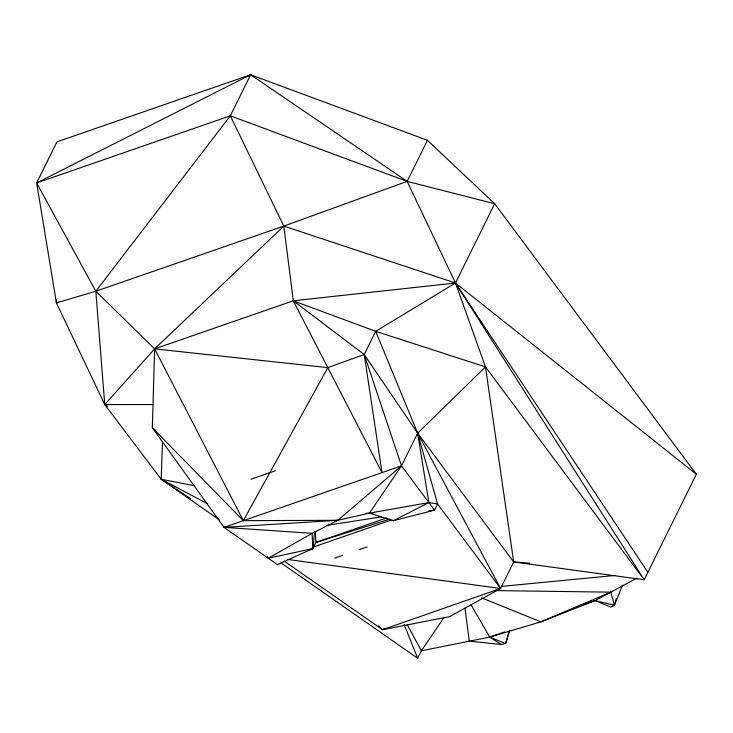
<?xml version="1.0" encoding="UTF-8"?>
<svg xmlns="http://www.w3.org/2000/svg" width="733" height="733" viewBox="0 0 733 733"><rect width="100%" height="100%" fill="white"/><g stroke="black" fill="none" stroke-linecap="round" stroke-linejoin="round"><path stroke-width="1.1" d="M56.423 299.495L56.414 302.921L104.746 404.561L161.196 479.254L219.231 519.761M162.497 441.898L161.196 479.254L190.736 498.733M314.695 531.682L312.826 548.623L277.395 564.63L224.014 527.366L152.336 427.733L154.626 348.862L283.808 226.094L407.145 181.381L494.665 203.737L696.35 474.242L644.197 579.766L513.677 561.964L417.654 433.176L364.219 354.525L293.31 300.796L283.808 226.094L230.327 115.823L250.631 74.729L427.449 140.296L494.665 203.737L455.477 283.011L375.681 331.334L364.219 354.525L382.012 472.611L293.31 300.796L154.626 348.862L104.746 404.561L107.449 406.659M578.896 606.191L595.013 600.611L610.955 607.071L614.419 605.22L616.251 598.623M509.353 630.444L505.669 643.565L501.17 644.463L469.303 641.192L465.006 608.298M509.701 630.563L505.669 643.565L489.726 637.096L421.365 650.794L417.673 658.271L281.005 562.88M471.099 604.826L489.726 637.096L540.881 621.868L595.013 600.611L614.419 605.22L622.528 585.117M696.35 474.242L455.477 283.011L283.808 226.094L95.821 291.239L56.414 302.921L36.65 182.938L56.954 141.854L250.631 74.729L407.145 181.381L455.477 283.011L485.475 366.876L513.677 561.964L500.575 588.489L449.531 616.673L382.498 629.693L284.184 561.075M427.449 140.296L407.145 181.381L230.327 115.823L36.65 182.938L95.821 291.239L154.626 348.862L243.329 520.668L337.849 520.302L369.459 513.137L428.878 502.581L437.583 504.002L500.575 588.489L382.498 629.693L378.356 625.771M366.033 513.256L369.459 513.137L393.328 520.714L434.541 510.159L401.501 465.858L364.219 354.525L327.816 367.636L243.329 520.668L152.336 427.733L155.048 429.804M444.216 617.213L421.365 650.794L407.411 625.002M230.327 115.823L95.821 291.239L104.746 404.561L106.862 405.413M249.083 76.406L250.631 74.729L36.65 182.938M485.475 366.876L375.681 331.334L293.31 300.796L455.477 283.011L644.197 579.766L485.475 366.876L417.654 433.176L401.501 465.858L369.459 513.137L372.822 513.311M267.334 556.164L268.26 558.253L312.148 533.331L337.849 520.302L401.501 465.858L224.014 527.366L312.148 533.331L312.826 548.623L308.501 549.933M595.013 600.611L636.867 578.2M393.328 520.714L428.878 502.581L417.654 433.176L375.681 331.334M382.498 629.693L384.523 628.694M614.419 605.22L610.809 592.154L540.881 621.868L481.663 597.871M251.016 479.208L275.425 470.742M386.712 517.901L315.868 542.457L312.826 548.623L268.26 558.253M313.806 546.9L391.303 520.045M334.66 558.161L342.806 555.339M359.078 549.704L367.215 546.882M504.762 631.883L489.726 637.096L501.17 644.463M389.764 519.111L315.868 542.457L315.382 531.535M334.615 521.282L337.849 520.302L224.014 527.366M326.469 525.414L381.719 516.829M428.924 510.809L434.541 510.159L437.583 504.002L417.654 433.176L500.575 588.489L287.254 559.389M501.28 586.427L614.932 575.469M104.746 404.561L153.573 404.552M495.691 590.596L610.809 592.154M513.677 561.964L529.602 563.191M327.816 367.636L154.626 348.862L154.993 351.089M194.566 485.768L161.196 479.254L207.677 503.828M455.477 283.011L647.89 572.299M404.094 624.369L417.673 658.271"/></g></svg>
